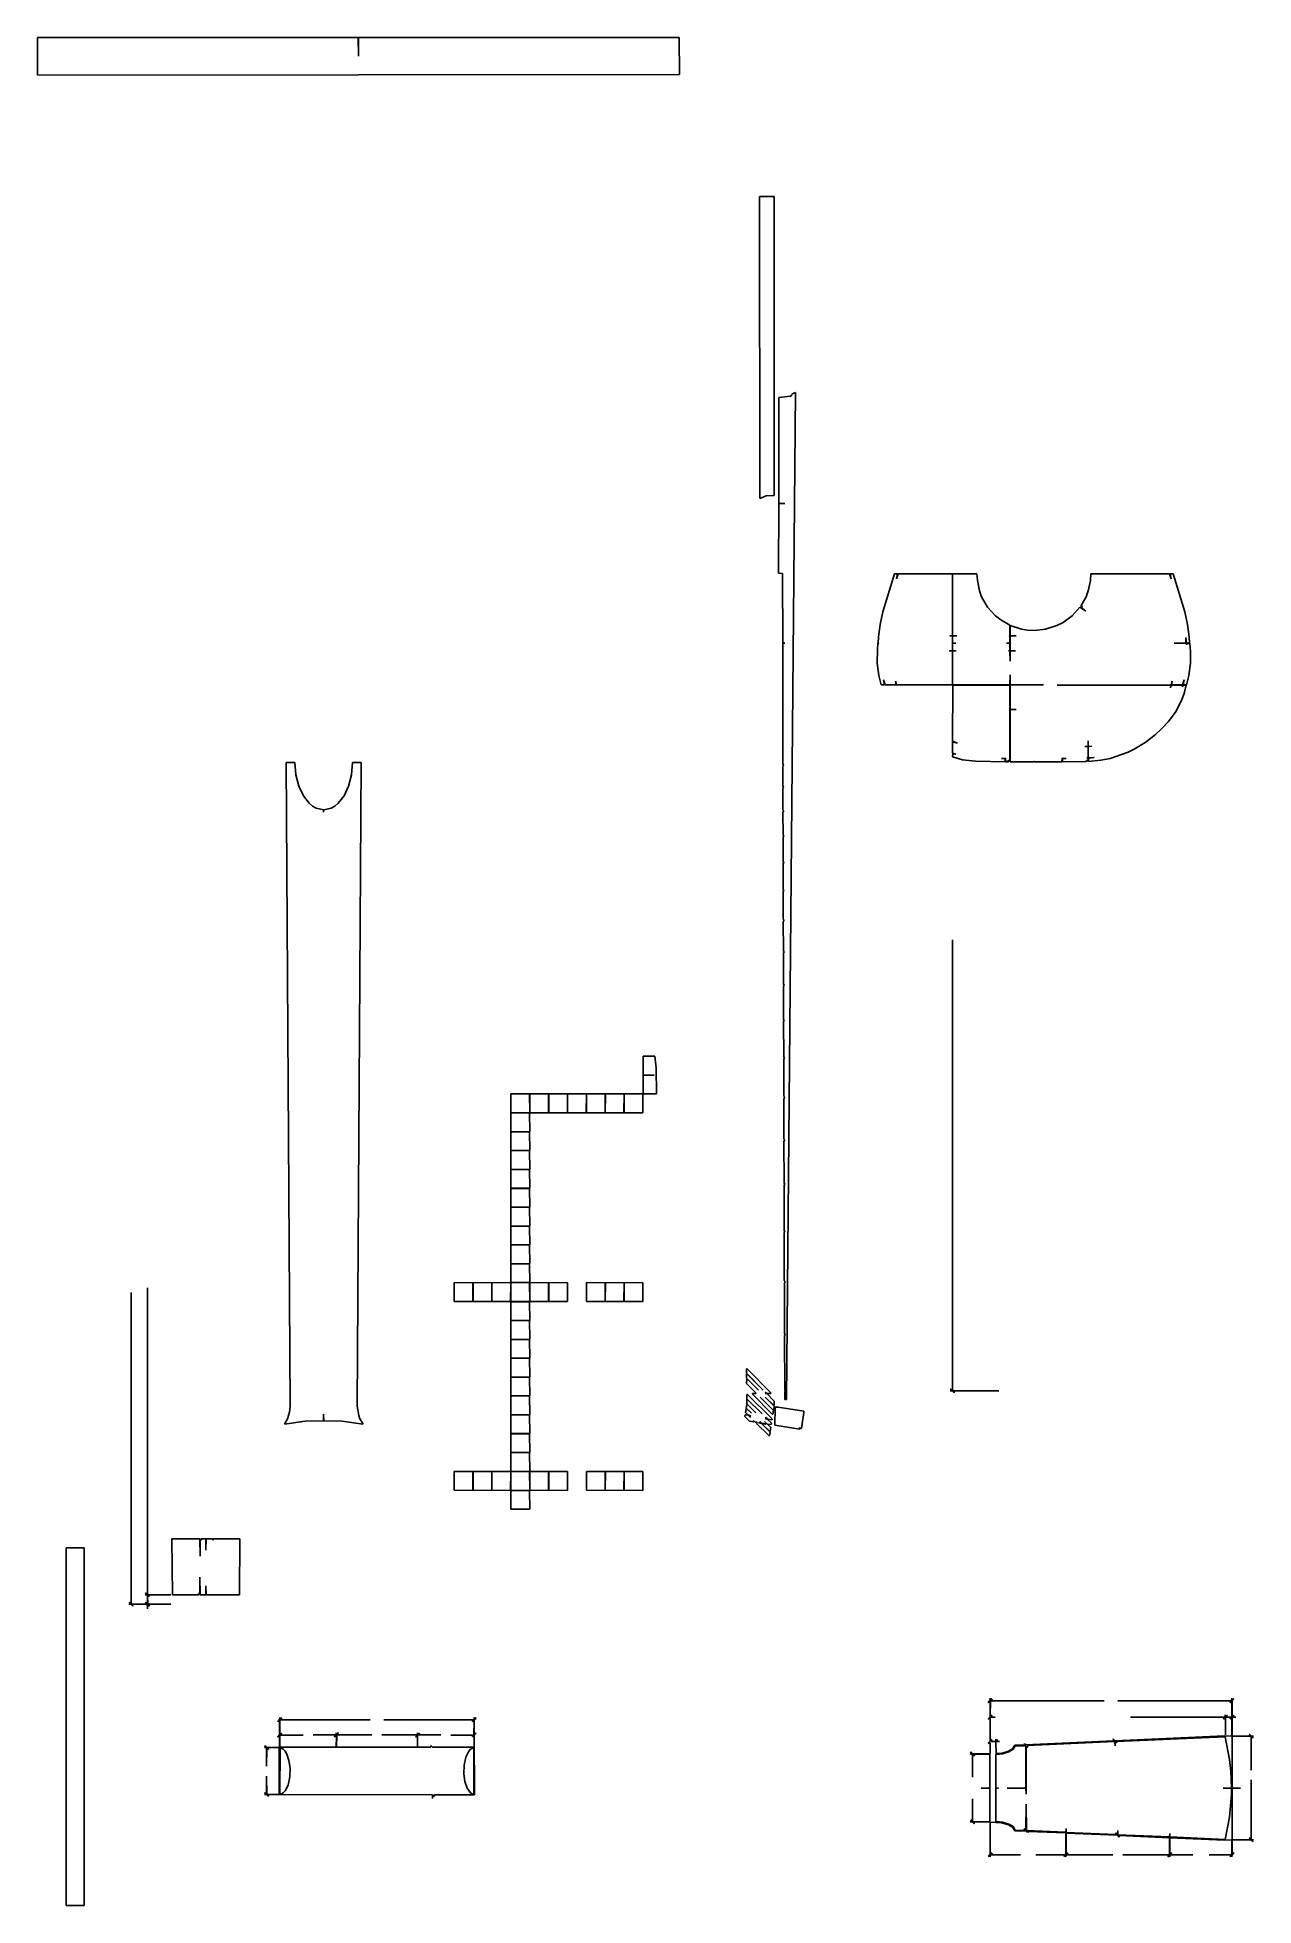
# Model space of a CAD drawing. Extents: x 89 to 733, y 70 to 1059.
import ezdxf

# ---------------------------------------------------------------- set-up
doc = ezdxf.new("R2010")
doc.units = 0

msp = doc.modelspace()

# ---------------------------------------------------------------- linework, layer by layer
at = {"layer": 'BRACING'}
for p, q in [((88.69, 1059.43), (258.53, 1059.48)), ((88.73, 1039.54), (88.69, 1059.43)), ((258.53, 1059.48), (258.61, 1049.49)), ((258.61, 1049.49), (258.66, 1059.48)), ((258.66, 1059.48), (428.54, 1059.48)), ((428.54, 1059.48), (428.58, 1039.75)), ((428.58, 1039.75), (88.73, 1039.54)), ((471.04, 975.19), (478.75, 975.23)), ((471.09, 815.13), (471.04, 975.19)), ((478.75, 975.23), (478.79, 816.74)), ((490.01, 871.35), (485.22, 337.95)), ((488.36, 870.71), (490.01, 871.35)), ((481.29, 868.68), (487.34, 869.48)), ((481.29, 812.63), (481.29, 868.68)), ((487.34, 869.48), (488.06, 869.99)), ((488.06, 869.99), (488.36, 870.71)), ((474.6, 816.69), (471.09, 815.13)), ((478.79, 816.74), (474.6, 816.69)), ((481.08, 775.59), (481.29, 812.42)), ((484.38, 812.55), (481.29, 812.63)), ((481.29, 812.42), (484.38, 812.55)), ((483.11, 775.55), (481.08, 775.59)), ((483.32, 738.63), (483.11, 775.55)), ((484.38, 738.55), (483.32, 738.63)), ((483.32, 738.42), (484.38, 738.55)), ((483.32, 674.58), (483.32, 738.42)), ((220.47, 675.34), (225.04, 675.3)), ((222.46, 334.35), (220.47, 675.34)), ((225.04, 675.3), (225.55, 668.91)), ((254.97, 668.91), (255.48, 675.3)), ((255.48, 675.3), (260.1, 675.3)), ((260.1, 675.3), (257.98, 334.43)), ((483.74, 673.86), (483.32, 674.58)), ((483.32, 673.35), (483.74, 673.86)), ((483.36, 662.77), (483.32, 673.35)), ((225.55, 668.91), (227.12, 662.81)), ((253.41, 662.81), (254.97, 668.91)), ((227.12, 662.81), (229.49, 657.69)), ((229.49, 657.69), (232.58, 653.75)), ((232.58, 653.75), (234.4, 652.27)), ((246.13, 652.27), (247.95, 653.75)), ((247.95, 653.75), (251.04, 657.69)), ((251.04, 657.69), (253.41, 662.81)), ((483.74, 662.22), (483.36, 662.77)), ((483.36, 661.54), (483.74, 662.22)), ((483.4, 650.28), (483.36, 661.54)), ((234.4, 652.27), (236.35, 651.13)), ((236.35, 651.13), (240.11, 650.28)), ((240.11, 650.28), (240.2, 649.14)), ((240.2, 649.14), (240.33, 650.28)), ((240.33, 650.28), (244.18, 651.13)), ((244.18, 651.13), (246.13, 652.27)), ((483.83, 649.69), (483.4, 650.28)), ((483.4, 649.05), (483.83, 649.69)), ((483.45, 637.03), (483.4, 649.05)), ((483.83, 636.48), (483.45, 637.03)), ((483.45, 635.8), (483.83, 636.48)), ((483.49, 622.93), (483.45, 635.8)), ((483.91, 622.43), (483.49, 622.93)), ((483.49, 621.79), (483.91, 622.43)), ((483.53, 608.12), (483.49, 621.79)), ((483.91, 607.57), (483.53, 608.12)), ((483.53, 606.89), (483.91, 607.57)), ((483.57, 592.37), (483.53, 606.89)), ((484, 591.78), (483.57, 592.37)), ((483.57, 591.14), (484, 591.78)), ((483.62, 575.69), (483.57, 591.14)), ((484, 575.14), (483.62, 575.69)), ((483.62, 574.46), (484, 575.14)), ((483.66, 558), (483.62, 574.46)), ((573.19, 581.49), (573.19, 343.2)), ((573.24, 342.73), (573.19, 581.49)), ((484.08, 557.4), (483.66, 558)), ((483.66, 556.77), (484.08, 557.4)), ((483.74, 539.2), (483.66, 556.77)), ((484.08, 538.69), (483.74, 539.2)), ((483.74, 538.06), (484.08, 538.69)), ((483.79, 519.39), (483.74, 538.06)), ((484.17, 518.88), (483.79, 519.39)), ((483.79, 518.16), (484.17, 518.88)), ((483.83, 499.11), (483.79, 518.16)), ((484.25, 497.8), (483.83, 499.11)), ((483.87, 497.16), (484.25, 497.8)), ((483.91, 476.04), (483.87, 497.16)), ((484.34, 475.53), (483.91, 476.04)), ((483.91, 474.85), (484.34, 475.53)), ((484, 452.5), (483.91, 474.85)), ((484.34, 451.95), (484, 452.5)), ((484, 451.27), (484.34, 451.95)), ((484, 442.76), (484, 451.27)), ((484.08, 427.44), (484, 442.76)), ((484.42, 426.93), (484.08, 427.44)), ((484.08, 426.3), (484.42, 426.93)), ((484.12, 400.98), (484.08, 426.3)), ((146.9, 397.17), (146.9, 235.16)), ((146.94, 234.7), (146.9, 397.17)), ((484.51, 400.43), (484.12, 400.98)), ((484.17, 399.8), (484.51, 400.43)), ((484.21, 372.91), (484.17, 399.8)), ((138.39, 229.62), (138.35, 394.63)), ((138.35, 394.63), (138.35, 230.08)), ((484.59, 372.32), (484.21, 372.91)), ((484.25, 371.69), (484.59, 372.32)), ((484.34, 343.11), (484.25, 371.69)), ((484.67, 342.6), (484.34, 343.11)), ((484.34, 341.97), (484.67, 342.6)), ((484.38, 337.9), (484.34, 341.97)), ((485.22, 337.95), (484.38, 337.9)), ((572.6, 342.6), (571.92, 342.52)), ((571.92, 342.52), (573.02, 342.52)), ((572.39, 343.62), (572.18, 343.37)), ((572.18, 343.37), (572.6, 342.6)), ((572.81, 343.15), (572.39, 343.62)), ((573.19, 343.2), (572.81, 343.15)), ((573.02, 342.52), (574.08, 341.5)), ((597.62, 342.52), (573.24, 342.73)), ((574.08, 341.5), (573.83, 342.52)), ((573.83, 342.52), (597.62, 342.52)), ((219.46, 324.91), (221.11, 327.74)), ((221.11, 327.74), (222.17, 331.17)), ((222.17, 331.17), (222.46, 334.35)), ((240.11, 326.73), (230.42, 326.39)), ((240.24, 330.16), (240.11, 326.73)), ((240.33, 326.73), (240.24, 330.16)), ((250.11, 326.39), (240.33, 326.73)), ((257.98, 334.43), (258.83, 329.52)), ((258.83, 329.52), (259.42, 327.74)), ((259.42, 327.74), (261.07, 325.25)), ((230.42, 326.39), (219.46, 324.91)), ((261.03, 324.87), (250.11, 326.39)), ((261.07, 325.25), (261.03, 324.87)), ((103.84, 69.89), (103.89, 259.38)), ((103.89, 259.38), (113.45, 259.33)), ((113.45, 259.33), (113.41, 69.85)), ((137.75, 229.57), (137.08, 229.49)), ((137.08, 229.49), (138.18, 229.49)), ((137.96, 230.04), (137.41, 230.55)), ((137.41, 230.55), (137.75, 229.57)), ((138.35, 230.08), (137.96, 230.04)), ((138.18, 229.49), (139.23, 228.43)), ((146.26, 229.53), (138.39, 229.62)), ((138.9, 229.11), (138.94, 229.49)), ((139.4, 228.6), (138.9, 229.11)), ((138.94, 229.49), (146.73, 229.49)), ((139.23, 228.43), (139.4, 228.6)), ((146.3, 234.57), (145.71, 234.53)), ((145.71, 234.53), (146.9, 234.32)), ((146.05, 235.59), (145.84, 235.33)), ((145.84, 235.33), (146.3, 234.57)), ((146.05, 230.59), (145.84, 230.38)), ((145.84, 230.38), (146.3, 229.91)), ((146.52, 235.12), (146.05, 235.59)), ((146.52, 230.12), (146.05, 230.59)), ((146.3, 229.91), (146.26, 229.53)), ((146.9, 235.16), (146.52, 235.12)), ((146.9, 230.17), (146.52, 230.12)), ((146.73, 229.49), (146.94, 227.03)), ((146.9, 234.32), (146.9, 230.17)), ((159.3, 234.53), (146.94, 234.7)), ((147.11, 229.53), (146.94, 233.89)), ((146.94, 233.89), (148, 233.55)), ((146.94, 227.03), (146.94, 228.9)), ((146.94, 228.9), (147.96, 228.56)), ((159.3, 229.49), (147.11, 229.53)), ((147.49, 234.1), (147.53, 234.48)), ((148, 233.55), (147.49, 234.1)), ((147.53, 234.48), (159.3, 234.53)), ((147.96, 228.56), (147.53, 229.49)), ((147.53, 229.49), (159.3, 229.49)), ((113.41, 69.85), (103.84, 69.89))]:
    msp.add_line(p, q, dxfattribs=at)
at = {"layer": 'BRIDGE_ROUTE'}
for p, q in [((536.36, 755.23), (542.46, 775.38)), ((542.46, 775.38), (544.11, 775.34)), ((543.56, 772.63), (544.45, 775.38)), ((544.11, 775.34), (543.56, 772.63)), ((544.45, 775.38), (573.19, 775.34)), ((573.19, 775.34), (573.19, 742.65)), ((534.88, 748.5), (536.36, 755.23)), ((533.95, 741.89), (534.88, 748.5)), ((573.19, 742.65), (571.67, 742.53)), ((571.67, 742.53), (573.19, 742.36)), ((573.19, 742.36), (573.19, 734.61)), ((533.36, 728.01), (533.44, 735.25)), ((533.44, 735.25), (533.7, 738.46)), ((533.7, 738.46), (534.12, 738.51)), ((533.74, 738.59), (533.95, 741.89)), ((534.12, 738.51), (533.74, 738.59)), ((573.19, 734.61), (571.33, 734.48)), ((571.33, 734.48), (573.19, 734.31)), ((573.19, 734.31), (573.15, 716.45)), ((534.2, 721.44), (533.36, 728.01)), ((535.43, 716.49), (534.2, 721.44)), ((537.13, 716.49), (535.43, 716.49)), ((537.46, 716.45), (536.66, 719.16)), ((536.66, 719.16), (537.13, 716.49)), ((543.35, 716.45), (537.46, 716.45)), ((543.56, 716.45), (543.01, 718.48)), ((543.01, 718.48), (543.35, 716.45)), ((573.15, 716.45), (543.56, 716.45)), ((216.92, 168.44), (215.9, 167.47)), ((216.96, 169.59), (216.92, 168.44)), ((217, 168.87), (216.96, 169.59)), ((216.96, 160.82), (217.09, 168.27)), ((218.02, 169.25), (217, 168.87)), ((217.09, 168.27), (264.8, 168.32)), ((217.51, 168.7), (218.02, 169.25)), ((217.55, 168.32), (217.51, 168.7)), ((264.8, 168.32), (217.55, 168.32)), ((319.74, 168.32), (272.12, 168.32)), ((272.12, 168.32), (319.32, 168.27)), ((319.32, 168.27), (319.02, 167.26)), ((320, 169.59), (319.74, 168.32)), ((320.04, 168.95), (320, 169.59)), ((320, 168.19), (321.01, 169.21)), ((320.84, 169.38), (320.04, 168.95)), ((321.01, 169.21), (320.84, 169.38)), ((215.9, 167.47), (216.11, 167.26)), ((216.92, 160.36), (215.9, 159.34)), ((215.9, 159.34), (216.07, 159.17)), ((216.07, 159.17), (216.54, 159.64)), ((216.11, 167.26), (216.54, 167.68)), ((216.54, 167.68), (216.92, 167.64)), ((216.54, 159.64), (216.92, 159.6)), ((216.92, 167.64), (216.92, 160.36)), ((216.92, 159.6), (216.92, 153.88)), ((217.34, 160.78), (216.96, 160.82)), ((217, 153.84), (217.13, 160.23)), ((217.13, 160.23), (229.32, 160.23)), ((217.89, 161.29), (217.34, 160.78)), ((217.59, 160.27), (217.89, 161.29)), ((229.32, 160.23), (217.59, 160.27)), ((246.76, 160.27), (234.61, 160.27)), ((234.61, 160.27), (246.3, 160.23)), ((246.34, 159.85), (245.83, 159.3)), ((245.83, 159.3), (246.97, 159.64)), ((246.3, 160.23), (246.34, 159.85)), ((247.01, 161.46), (246.76, 160.27)), ((246.97, 159.64), (246.93, 153.84)), ((247.06, 160.91), (247.01, 161.46)), ((247.82, 161.33), (247.06, 160.91)), ((247.06, 153.84), (247.18, 160.23)), ((247.18, 160.23), (265.81, 160.27)), ((247.61, 160.65), (248.07, 161.12)), ((247.65, 160.27), (247.61, 160.65)), ((265.81, 160.27), (247.65, 160.27)), ((248.07, 161.12), (247.82, 161.33)), ((289.77, 160.27), (271.1, 160.27)), ((271.1, 160.27), (289.31, 160.23)), ((289.35, 159.85), (288.84, 159.34)), ((288.84, 159.34), (289.09, 159.17)), ((289.09, 159.17), (289.52, 159.6)), ((289.31, 160.23), (289.35, 159.85)), ((289.52, 159.6), (289.9, 159.55)), ((289.94, 161.46), (289.77, 160.27)), ((289.9, 159.55), (289.86, 153.84)), ((289.98, 160.82), (289.94, 161.46)), ((289.94, 160.02), (290.15, 160.23)), ((289.98, 153.84), (289.94, 160.02)), ((290.96, 161.21), (289.98, 160.82)), ((290.15, 160.23), (302.3, 160.27)), ((290.62, 160.27), (290.96, 161.21)), ((302.3, 160.27), (290.62, 160.27)), ((319.79, 160.27), (307.59, 160.23)), ((307.59, 160.23), (319.36, 160.23)), ((319.36, 160.23), (318.98, 159.26)), ((318.98, 159.26), (319.96, 159.64)), ((319.02, 167.26), (319.57, 167.77)), ((319.57, 167.77), (319.96, 167.72)), ((319.96, 167.72), (319.79, 160.27)), ((319.96, 159.64), (319.91, 153.84)), ((320, 160.91), (320, 168.19)), ((320, 160.1), (321.06, 161.12)), ((320.38, 160.87), (320, 160.91)), ((320.17, 128.61), (320, 160.1)), ((320.8, 161.29), (320.38, 160.87)), ((321.06, 161.12), (320.8, 161.29)), ((209.47, 153.71), (208.87, 153.63)), ((208.87, 153.63), (210.06, 153.5)), ((209.21, 154.73), (209.04, 154.52)), ((209.04, 154.52), (209.47, 153.71)), ((210.27, 153.67), (209.21, 154.73)), ((210.06, 153.5), (210.06, 143.81)), ((210.06, 143.81), (210.1, 153.04)), ((210.1, 153.04), (211.03, 152.61)), ((216.7, 153.67), (210.27, 153.67)), ((211.03, 152.61), (210.69, 153.63)), ((210.69, 153.63), (216.75, 153.59)), ((216.92, 153.88), (216.7, 153.67)), ((216.75, 153.59), (216.75, 128.74)), ((246.93, 153.84), (217, 153.84)), ((289.86, 153.84), (247.06, 153.84)), ((297.05, 153.84), (289.98, 153.84)), ((297.86, 153.84), (296.97, 154.69)), ((296.97, 154.69), (297.05, 153.84)), ((319.91, 153.84), (297.86, 153.84)), ((209.47, 128.74), (208.87, 128.65)), ((209.21, 129.75), (209.04, 129.5)), ((209.04, 129.5), (209.47, 128.74)), ((209.68, 129.29), (209.21, 129.75)), ((210.06, 129.33), (209.68, 129.29)), ((210.1, 128.86), (210.06, 138.51)), ((210.06, 138.51), (210.06, 129.33)), ((216.75, 128.74), (210.1, 128.86)), ((208.87, 128.65), (209.93, 128.65)), ((209.93, 128.65), (210.99, 127.64)), ((210.99, 127.64), (210.69, 128.65)), ((210.69, 128.65), (297.82, 128.48)), ((297.82, 128.48), (297.9, 126.62)), ((297.9, 126.62), (297.9, 128.02)), ((297.9, 128.02), (298.92, 127.72)), ((298.62, 128.48), (320.17, 128.61)), ((298.92, 127.72), (298.62, 128.48))]:
    msp.add_line(p, q, dxfattribs=at)
at = {"layer": 'CONTROL_CAVITY'}
for p, q in [((573.24, 775.34), (586.06, 775.34)), ((573.24, 742.65), (573.24, 775.34)), ((586.06, 775.34), (586.32, 771.74)), ((646.22, 771.74), (646.43, 775.38)), ((646.43, 775.38), (688, 775.38)), ((688, 775.38), (688.85, 772.63)), ((688.34, 775.34), (689.99, 775.38)), ((688.85, 772.63), (688.34, 775.34)), ((689.99, 775.38), (696.09, 755.23)), ((586.32, 771.74), (587.46, 766.28)), ((587.46, 766.28), (588.6, 763.19)), ((588.6, 763.19), (591.78, 757.68)), ((641.22, 758.57), (643.85, 763.19)), ((643.85, 763.19), (644.99, 766.28)), ((644.99, 766.28), (646.22, 771.74)), ((591.78, 757.68), (596.01, 753.03)), ((596.01, 753.03), (598.72, 750.91)), ((631.7, 749.6), (636.44, 753.03)), ((636.44, 753.03), (640.59, 757.6)), ((640.59, 757.6), (643.76, 755.52)), ((641.27, 758.19), (641.22, 758.57)), ((641.22, 757.43), (641.27, 757.85)), ((643.76, 755.52), (641.22, 757.43)), ((641.86, 758.23), (641.27, 758.19)), ((641.27, 757.85), (641.94, 757.94)), ((641.94, 757.94), (641.86, 758.23)), ((696.09, 755.23), (697.57, 748.5)), ((575.44, 742.48), (573.24, 742.65)), ((573.24, 742.36), (575.44, 742.48)), ((573.24, 738.63), (573.24, 742.36)), ((598.72, 750.91), (603.59, 748.07)), ((603.59, 742.65), (603.17, 742.53)), ((603.17, 742.53), (603.59, 742.36)), ((603.59, 748.07), (603.59, 742.65)), ((603.59, 742.36), (603.59, 738.63)), ((603.63, 742.65), (603.63, 747.86)), ((603.63, 747.86), (609.73, 746)), ((606.93, 742.48), (603.63, 742.65)), ((603.63, 742.36), (606.93, 742.48)), ((603.63, 734.61), (603.63, 742.36)), ((609.73, 746), (612.94, 745.45)), ((612.94, 745.45), (616.59, 745.28)), ((616.59, 745.28), (622.34, 745.91)), ((622.34, 745.91), (628.4, 747.86)), ((628.4, 747.86), (631.7, 749.6)), ((697.57, 748.5), (698.5, 741.89)), ((574.89, 738.51), (573.24, 738.63)), ((573.24, 738.42), (574.89, 738.51)), ((573.24, 734.61), (573.24, 738.42)), ((575.1, 734.44), (573.24, 734.61)), ((573.24, 734.31), (575.1, 734.44)), ((573.24, 716.49), (573.24, 734.31)), ((603.59, 738.63), (601.68, 738.51)), ((601.68, 738.51), (603.59, 738.42)), ((603.59, 734.61), (602.83, 734.44)), ((602.83, 734.44), (603.59, 734.31)), ((603.59, 738.42), (603.59, 734.61)), ((603.59, 734.31), (603.63, 729.11)), ((606.59, 734.44), (603.63, 734.61)), ((603.63, 734.31), (606.59, 734.44)), ((603.63, 729.11), (603.63, 734.31)), ((696.76, 738.59), (690.58, 738.55)), ((690.58, 738.55), (696.81, 738.46)), ((697.02, 738.67), (696.72, 741.51)), ((696.72, 741.51), (696.76, 738.59)), ((696.81, 738.46), (696.98, 737.66)), ((696.98, 737.66), (697.1, 738.46)), ((698.71, 738.59), (697.02, 738.67)), ((697.1, 738.46), (698.8, 738.42)), ((698.5, 741.89), (698.71, 738.59)), ((698.8, 738.42), (699.14, 734.14)), ((699.14, 734.14), (699.09, 728.01)), ((699.09, 728.01), (698.25, 721.44)), ((603.55, 716.45), (573.24, 716.49)), ((603.63, 721.87), (603.55, 716.45)), ((603.67, 716.45), (603.63, 721.87)), ((603.63, 716.36), (621.33, 716.45)), ((603.63, 703.62), (603.63, 716.36)), ((621.33, 716.45), (603.67, 716.45)), ((688.89, 716.45), (628.65, 716.41)), ((628.65, 716.41), (688.76, 716.41)), ((688.76, 716.41), (688.51, 714.97)), ((688.51, 714.97), (688.97, 716.41)), ((689.44, 718.48), (688.89, 716.45)), ((688.97, 716.41), (694.86, 716.41)), ((689.1, 716.45), (689.44, 718.48)), ((694.99, 716.45), (689.1, 716.45)), ((694.86, 716.41), (694.86, 715.48)), ((694.86, 715.48), (695.24, 716.41)), ((695.79, 719.16), (694.99, 716.45)), ((695.24, 716.41), (696.85, 716.41)), ((695.33, 716.49), (695.79, 719.16)), ((696.98, 716.45), (695.33, 716.49)), ((696.85, 716.41), (695.75, 711.88)), ((698.25, 721.44), (696.98, 716.45)), ((606.93, 703.5), (603.63, 703.62)), ((603.63, 703.33), (606.93, 703.5)), ((603.67, 675.72), (603.63, 703.33)), ((691.52, 702.65), (687.49, 697.1)), ((694.56, 708.66), (691.52, 702.65)), ((695.75, 711.88), (694.56, 708.66)), ((683.98, 693.38), (680.38, 689.99)), ((687.49, 697.1), (683.98, 693.38)), ((644.99, 683.9), (643.3, 683.77)), ((643.3, 683.77), (644.99, 683.77)), ((645.03, 683.9), (644.99, 686.9)), ((644.99, 686.9), (644.99, 683.9)), ((644.99, 683.77), (644.99, 677.88)), ((645.03, 683.77), (646.9, 683.94)), ((646.9, 683.94), (645.03, 683.9)), ((645.03, 677.93), (645.03, 683.77)), ((675.17, 685.93), (669.37, 682.41)), ((680.38, 689.99), (675.17, 685.93)), ((616.12, 675.72), (603.67, 675.72)), ((616.25, 676.02), (616.12, 675.72)), ((616.33, 675.72), (616.25, 676.02)), ((631.06, 675.72), (616.33, 675.72)), ((631.15, 677.59), (631.06, 675.72)), ((633.35, 677.5), (631.15, 677.59)), ((631.36, 677.38), (633.35, 677.5)), ((631.36, 675.72), (631.36, 677.38)), ((643.97, 675.94), (631.36, 675.72)), ((644.19, 676.61), (643.97, 675.94)), ((644.95, 676.15), (644.19, 676.61)), ((644.99, 677.88), (644.23, 677.76)), ((644.23, 677.76), (644.99, 677.59)), ((644.99, 677.59), (644.95, 676.15)), ((648.08, 678.01), (645.03, 677.93)), ((645.08, 677.67), (648.08, 678.01)), ((645.08, 675.98), (645.08, 677.67)), ((651.68, 676.53), (645.08, 675.98)), ((656.67, 677.54), (651.68, 676.53)), ((666.24, 680.93), (656.67, 677.54)), ((669.37, 682.41), (666.24, 680.93)), ((593.09, 178.56), (592.03, 177.55)), ((593.09, 179.66), (593.09, 178.56)), ((593.17, 178.94), (593.09, 179.66)), ((593.13, 170.26), (593.26, 178.35)), ((594.15, 179.32), (593.17, 178.94)), ((593.26, 178.35), (653.5, 178.39)), ((593.72, 178.39), (594.15, 179.32)), ((653.5, 178.39), (593.72, 178.39)), ((720.89, 178.39), (660.74, 178.39)), ((660.74, 178.39), (720.47, 178.35)), ((720.47, 178.35), (720.17, 177.33)), ((721.11, 179.66), (720.89, 178.39)), ((721.19, 178.99), (721.11, 179.66)), ((721.15, 178.27), (722.16, 179.28)), ((721.15, 170.31), (721.15, 178.27)), ((721.99, 179.45), (721.19, 178.99)), ((722.16, 179.28), (721.99, 179.45)), ((592.03, 177.55), (592.29, 177.33)), ((593.09, 169.84), (592.03, 168.83)), ((592.03, 168.83), (592.29, 168.61)), ((592.29, 177.33), (592.71, 177.76)), ((592.29, 168.61), (592.71, 169.04)), ((592.71, 177.76), (593.09, 177.72)), ((592.71, 169.04), (593.09, 168.99)), ((593.09, 177.72), (593.09, 169.84)), ((593.09, 168.99), (593.09, 156.97)), ((594.06, 170.69), (593.13, 170.26)), ((593.13, 169.46), (595.84, 169.63)), ((593.13, 157.4), (593.13, 169.46)), ((593.72, 169.67), (594.06, 170.69)), ((595.84, 169.63), (593.72, 169.67)), ((717.42, 169.67), (667.43, 169.63)), ((667.43, 169.63), (716.96, 169.63)), ((717, 169.25), (716.58, 168.83)), ((716.58, 168.83), (716.75, 168.57)), ((716.75, 168.57), (717.25, 169.08)), ((716.96, 169.63), (717, 169.25)), ((717.25, 169.08), (717.63, 169.04)), ((717.63, 170.94), (717.42, 169.67)), ((717.72, 170.31), (717.63, 170.94)), ((717.63, 160.32), (717.68, 169.5)), ((717.63, 169.04), (717.63, 160.32)), ((717.68, 169.5), (720.47, 169.63)), ((718.74, 170.6), (717.72, 170.31)), ((718.23, 170.05), (718.74, 170.6)), ((718.27, 169.67), (718.23, 170.05)), ((720.89, 169.67), (718.27, 169.67)), ((720.17, 177.33), (720.72, 177.84)), ((720.47, 169.63), (720.17, 168.61)), ((720.17, 168.61), (720.72, 169.12)), ((720.72, 177.84), (721.11, 177.8)), ((720.72, 169.12), (721.11, 169.08)), ((721.11, 169.84), (720.89, 169.67)), ((721.11, 169.08), (721.06, 159.68)), ((721.11, 177.8), (721.11, 169.84)), ((721.53, 170.26), (721.15, 170.31)), ((721.15, 169.54), (723.1, 169.63)), ((721.15, 159.72), (721.15, 169.54)), ((721.99, 170.73), (721.53, 170.26)), ((721.66, 169.71), (722.16, 170.56)), ((723.1, 169.63), (721.66, 169.71)), ((722.16, 170.56), (721.99, 170.73)), ((717.25, 159.85), (659.21, 157.23)), ((660.06, 156.85), (717.55, 159.34)), ((721.06, 159.68), (717.25, 159.85)), ((717.55, 159.34), (719.88, 147.32)), ((730.72, 159.68), (721.15, 159.72)), ((721.23, 132.25), (721.15, 159.6)), ((721.15, 159.6), (731.27, 159.55)), ((730.46, 160.74), (730.25, 160.57)), ((730.25, 160.57), (730.76, 160.06)), ((731.52, 159.68), (730.46, 160.74)), ((730.76, 160.06), (730.72, 159.68)), ((731.27, 159.55), (731.31, 141.69)), ((731.31, 159.09), (731.69, 159.13)), ((731.31, 141.69), (731.31, 159.09)), ((732.58, 159.64), (731.52, 159.68)), ((731.69, 159.13), (732.24, 158.62)), ((731.94, 159.6), (732.58, 159.64)), ((732.24, 158.62), (731.94, 159.6)), ((583.18, 150.24), (582.51, 150.2)), ((582.51, 150.2), (583.78, 149.99)), ((582.89, 151.26), (582.72, 151.05)), ((582.72, 151.05), (583.18, 150.24)), ((583.95, 150.2), (582.89, 151.26)), ((583.78, 149.99), (583.78, 137.88)), ((583.78, 137.88), (583.82, 149.52)), ((583.82, 149.52), (584.84, 149.23)), ((592.88, 150.2), (583.95, 150.2)), ((584.84, 149.23), (584.41, 150.16)), ((584.41, 150.16), (592.92, 150.11)), ((593.09, 156.97), (592.03, 155.96)), ((592.03, 155.96), (592.29, 155.74)), ((592.29, 155.74), (592.71, 156.17)), ((592.71, 156.17), (593.09, 156.13)), ((593.09, 150.41), (592.88, 150.2)), ((592.92, 150.11), (592.92, 132.25)), ((593.09, 156.13), (593.09, 150.41)), ((594.06, 157.82), (593.13, 157.4)), ((593.72, 156.8), (594.06, 157.82)), ((595.93, 156.8), (593.72, 156.8)), ((596.18, 158.07), (595.93, 156.8)), ((596.22, 157.44), (596.18, 158.07)), ((596.18, 156.68), (598.13, 156.8)), ((596.22, 150.41), (596.18, 156.68)), ((596.18, 149.94), (599.69, 150.33)), ((596.18, 132.25), (596.18, 149.94)), ((597.2, 157.73), (596.22, 157.44)), ((599.44, 150.66), (596.22, 150.41)), ((596.69, 157.18), (597.2, 157.73)), ((596.73, 156.8), (596.69, 157.18)), ((598.13, 156.8), (596.73, 156.8)), ((602.74, 151.68), (599.44, 150.66)), ((599.69, 150.33), (602.91, 151.34)), ((604.94, 152.99), (602.74, 151.68)), ((602.91, 151.34), (605.2, 152.7)), ((606.17, 154.86), (604.94, 152.99)), ((605.2, 152.7), (606.38, 154.47)), ((611.12, 155.07), (606.17, 154.86)), ((606.38, 154.47), (612.06, 154.52)), ((611.21, 155.74), (611.12, 155.07)), ((611.89, 155.11), (611.21, 155.74)), ((658.45, 157.18), (611.89, 155.11)), ((612.06, 154.52), (612.06, 132.25)), ((612.1, 154.09), (612.48, 154.14)), ((612.1, 128.9), (612.1, 154.09)), ((612.48, 154.14), (613.03, 153.63)), ((612.73, 154.64), (659.13, 156.85)), ((613.03, 153.63), (612.73, 154.64)), ((659.21, 157.23), (658.2, 158.12)), ((658.2, 158.12), (658.45, 157.18)), ((659.13, 156.85), (659.34, 154.56)), ((659.34, 154.56), (659.26, 156.42)), ((659.26, 156.42), (660.1, 156.08)), ((660.1, 156.08), (660.06, 156.85)), ((719.88, 147.32), (720.56, 141.1)), ((720.56, 141.1), (720.85, 132.25)), ((592.92, 132.25), (588.39, 132.16)), ((588.39, 132.16), (592.92, 132.04)), ((592.92, 132.04), (592.92, 114.26)), ((597.58, 132.12), (596.18, 132.25)), ((596.18, 132.04), (597.58, 132.12)), ((596.18, 114.43), (596.18, 132.04)), ((612.06, 132.25), (602.19, 132.12)), ((602.19, 132.12), (612.01, 132.08)), ((612.01, 132.08), (612.1, 128.9)), ((720.85, 132.25), (716.49, 132.12)), ((716.49, 132.12), (720.81, 132.08)), ((720.85, 128.69), (719.84, 116.71)), ((720.81, 132.08), (720.85, 128.69)), ((721.15, 104.78), (721.23, 132.04)), ((725.68, 132.12), (721.23, 132.25)), ((721.23, 132.04), (725.68, 132.12)), ((731.31, 136.4), (731.27, 105.37)), ((731.31, 104.9), (731.31, 136.4)), ((583.82, 114.38), (583.78, 126.49)), ((583.78, 126.49), (583.78, 114.81)), ((612.1, 123.61), (612.06, 110.36)), ((612.27, 109.73), (612.1, 123.61)), ((583.23, 114.26), (582.51, 114.22)), ((582.51, 114.22), (583.65, 114.17)), ((583.4, 114.77), (582.89, 115.27)), ((582.89, 115.27), (583.23, 114.26)), ((583.78, 114.81), (583.4, 114.77)), ((583.65, 114.17), (584.62, 113.16)), ((592.92, 114.26), (583.82, 114.38)), ((584.41, 113.79), (584.45, 114.17)), ((584.84, 113.37), (584.41, 113.79)), ((584.45, 114.17), (592.88, 114.17)), ((584.62, 113.16), (584.84, 113.37)), ((592.88, 114.17), (593.09, 113.96)), ((593.09, 113.96), (593.09, 97.03)), ((593.13, 97.45), (593.17, 114)), ((593.17, 114), (599.14, 113.75)), ((599.69, 114.05), (596.18, 114.43)), ((599.14, 113.75), (602.74, 112.69)), ((602.91, 113.03), (599.69, 114.05)), ((602.74, 112.69), (604.94, 111.38)), ((605.2, 111.68), (602.91, 113.03)), ((604.94, 111.38), (606.17, 109.52)), ((606.38, 109.9), (605.2, 111.68)), ((606.17, 109.52), (612.31, 109.26)), ((611.42, 109.73), (606.38, 109.9)), ((611.25, 110.79), (611.04, 110.62)), ((611.04, 110.62), (611.42, 109.73)), ((611.67, 110.32), (611.25, 110.79)), ((612.06, 110.36), (611.67, 110.32)), ((633.18, 108.71), (612.27, 109.73)), ((612.31, 109.26), (612.94, 108.67)), ((612.94, 108.67), (613.16, 109.18)), ((613.16, 109.18), (633.14, 108.33)), ((633.26, 110.66), (633.18, 108.71)), ((633.31, 108.67), (633.26, 110.66)), ((660.61, 109.73), (660.53, 107.82)), ((660.61, 107.44), (660.61, 109.73)), ((719.84, 116.71), (717.47, 104.94)), ((633.14, 108.33), (633.22, 97.07)), ((633.26, 97.54), (633.31, 108.29)), ((659.72, 107.53), (633.31, 108.67)), ((633.31, 108.29), (660.44, 107.1)), ((660.15, 107.78), (659.64, 108.33)), ((659.64, 108.33), (659.72, 107.53)), ((660.53, 107.82), (660.15, 107.78)), ((660.44, 107.1), (661.37, 106.09)), ((688.13, 106.26), (660.61, 107.44)), ((661.37, 106.09), (661.25, 107.02)), ((661.25, 107.02), (688.13, 105.83)), ((688.13, 105.83), (688, 96.86)), ((688.21, 108.12), (688.13, 106.26)), ((688.26, 106.21), (688.21, 108.12)), ((688.21, 97.45), (688.26, 105.83)), ((717.47, 104.94), (688.26, 106.21)), ((688.26, 105.83), (717.25, 104.52)), ((717.25, 104.52), (721.06, 104.69)), ((721.06, 104.69), (720.98, 96.9)), ((730.63, 104.73), (721.15, 104.78)), ((721.15, 97.49), (721.19, 104.69)), ((721.19, 104.69), (731.14, 104.69)), ((730.42, 105.75), (730.25, 105.54)), ((730.25, 105.54), (730.67, 105.11)), ((731.27, 105.37), (730.42, 105.75)), ((730.67, 105.11), (730.63, 104.73)), ((731.14, 104.69), (732.32, 103.76)), ((732.58, 104.73), (731.31, 104.9)), ((731.86, 104.65), (732.58, 104.73)), ((732.32, 103.76), (731.86, 104.65)), ((593.09, 97.03), (592.03, 96.01)), ((592.03, 96.01), (592.24, 95.8)), ((592.24, 95.8), (593.05, 96.22)), ((593.05, 96.22), (593.13, 95.63)), ((594.11, 97.83), (593.13, 97.45)), ((593.13, 95.63), (593.26, 96.82)), ((593.26, 96.82), (609.13, 96.82)), ((593.72, 96.86), (594.11, 97.83)), ((609.13, 96.82), (593.72, 96.86)), ((633.01, 96.86), (617.22, 96.82)), ((617.22, 96.82), (632.54, 96.82)), ((632.54, 96.82), (632.21, 95.89)), ((632.21, 95.89), (633.18, 96.27)), ((633.22, 97.07), (633.01, 96.86)), ((633.18, 96.27), (633.22, 95.63)), ((633.22, 95.63), (633.39, 96.82)), ((634.32, 97.79), (633.26, 97.54)), ((633.39, 96.82), (658.07, 96.82)), ((633.81, 97.24), (634.32, 97.79)), ((633.86, 96.86), (633.81, 97.24)), ((658.07, 96.82), (633.86, 96.86)), ((688, 96.86), (663.36, 96.82)), ((663.36, 96.82), (687.54, 96.82)), ((687.58, 96.44), (687.11, 95.97)), ((687.11, 95.97), (687.37, 95.76)), ((687.37, 95.76), (688.13, 96.22)), ((687.54, 96.82), (687.58, 96.44)), ((688.13, 96.22), (688.17, 95.63)), ((688.17, 95.63), (688.38, 96.82)), ((689.27, 97.79), (688.21, 97.45)), ((688.38, 96.82), (700.32, 96.82)), ((688.76, 97.24), (689.27, 97.79)), ((688.81, 96.86), (688.76, 97.24)), ((700.32, 96.82), (688.81, 96.86)), ((720.98, 96.9), (709, 96.82)), ((709, 96.82), (720.47, 96.82)), ((720.51, 96.44), (720.05, 95.97)), ((720.05, 95.97), (720.22, 95.8)), ((720.22, 95.8), (721.06, 96.31)), ((720.47, 96.82), (720.51, 96.44)), ((721.06, 96.31), (721.11, 95.63)), ((721.11, 95.63), (721.15, 96.73)), ((721.15, 96.73), (722.16, 97.75)), ((721.53, 97.45), (721.15, 97.49)), ((721.99, 97.92), (721.53, 97.45)), ((722.16, 97.75), (721.99, 97.92))]:
    msp.add_line(p, q, dxfattribs=at)
at = {"layer": 'JACK_ROUTE'}
for p, q in [((573.24, 686.65), (573.28, 716.41)), ((573.28, 716.41), (603.59, 716.36)), ((603.59, 716.36), (603.59, 703.62)), ((603.59, 703.62), (603.08, 703.5)), ((603.08, 703.5), (603.59, 703.33)), ((603.59, 703.33), (603.55, 676.06)), ((575.86, 685.67), (573.24, 686.65)), ((573.24, 680.38), (573.24, 686.39)), ((573.24, 686.39), (575.86, 685.67)), ((574.93, 679.75), (573.24, 680.38)), ((573.24, 678.39), (573.28, 680)), ((578.48, 676.87), (573.24, 678.39)), ((573.28, 680), (574.93, 679.75)), ((585.26, 676.06), (578.48, 676.87)), ((601.09, 675.72), (585.26, 676.06)), ((601.3, 677.59), (599.1, 677.5)), ((599.1, 677.5), (601.09, 677.38)), ((601.09, 677.38), (601.09, 675.72)), ((601.39, 675.72), (601.3, 677.59)), ((602.78, 675.72), (601.39, 675.72)), ((603.55, 676.06), (602.66, 676.57)), ((602.66, 676.57), (602.78, 675.72)), ((159.94, 264.16), (174.71, 264.2)), ((160.15, 234.53), (159.94, 264.16)), ((174.71, 264.2), (174.79, 254.97)), ((174.79, 254.97), (174.79, 263.74)), ((174.79, 263.74), (175.56, 263.44)), ((175.56, 263.44), (175.26, 264.2)), ((175.26, 264.2), (177.84, 264.16)), ((177.84, 264.16), (177.88, 258.15)), ((177.88, 258.15), (178.01, 264.2)), ((178.01, 264.2), (181.02, 264.2)), ((181.02, 264.2), (181.78, 263.44)), ((181.78, 263.44), (181.53, 264.2)), ((181.53, 264.2), (195.83, 264.2)), ((195.83, 264.2), (195.71, 234.57)), ((174.84, 234.53), (174.75, 243.76)), ((174.75, 243.76), (174.75, 234.99)), ((177.88, 239.23), (177.84, 234.57)), ((178.01, 234.53), (177.88, 239.23)), ((174.29, 234.53), (160.15, 234.53)), ((174.75, 234.99), (173.99, 235.29)), ((173.99, 235.29), (174.29, 234.53)), ((177.84, 234.57), (174.84, 234.53)), ((195.71, 234.57), (178.01, 234.53))]:
    msp.add_line(p, q, dxfattribs=at)
at = {"layer": 'SMALL_FEATURE'}
for p, q in [((409.32, 509.9), (409.36, 519.81)), ((409.36, 519.81), (415.59, 519.77)), ((415.59, 519.77), (416.22, 513.59)), ((415.25, 509.82), (409.32, 509.9)), ((409.32, 509.78), (415.25, 509.82)), ((409.32, 499.91), (409.32, 509.78)), ((416.22, 513.59), (416.52, 499.87)), ((339.3, 499.79), (349.29, 499.83)), ((339.34, 489.8), (339.3, 499.79)), ((349.29, 499.83), (349.33, 489.84)), ((349.38, 489.84), (349.42, 499.83)), ((349.42, 499.83), (359.33, 499.79)), ((359.33, 499.79), (359.28, 489.8)), ((359.37, 489.84), (359.41, 499.83)), ((359.41, 499.83), (369.32, 499.79)), ((369.32, 499.79), (369.27, 489.8)), ((369.36, 489.84), (369.4, 499.83)), ((369.4, 499.83), (379.31, 499.79)), ((379.31, 499.79), (379.26, 489.8)), ((379.35, 489.84), (379.39, 499.83)), ((379.39, 499.83), (389.3, 499.79)), ((389.3, 499.79), (389.26, 489.8)), ((389.34, 489.84), (389.38, 499.83)), ((389.38, 499.83), (399.29, 499.79)), ((399.29, 499.79), (399.25, 489.8)), ((399.33, 489.84), (399.37, 499.83)), ((399.37, 499.83), (409.28, 499.79)), ((409.28, 499.79), (409.24, 489.8)), ((416.52, 499.87), (409.32, 499.91)), ((339.3, 489.71), (349.29, 489.75)), ((339.34, 479.81), (339.3, 489.71)), ((349.33, 489.84), (339.34, 489.8)), ((349.29, 489.75), (349.33, 479.85)), ((359.28, 489.8), (349.38, 489.84)), ((369.27, 489.8), (359.37, 489.84)), ((379.26, 489.8), (369.36, 489.84)), ((389.26, 489.8), (379.35, 489.84)), ((399.25, 489.8), (389.34, 489.84)), ((409.24, 489.8), (399.33, 489.84)), ((339.3, 479.72), (349.29, 479.76)), ((339.34, 469.82), (339.3, 479.72)), ((349.33, 479.85), (339.34, 479.81)), ((349.29, 479.76), (349.33, 469.86)), ((339.3, 469.73), (349.29, 469.77)), ((339.34, 459.82), (339.3, 469.73)), ((349.33, 469.86), (339.34, 469.82)), ((349.29, 469.77), (349.33, 459.87)), ((339.3, 459.74), (349.29, 459.78)), ((339.34, 449.83), (339.3, 459.74)), ((349.33, 459.87), (339.34, 459.82)), ((349.29, 459.78), (349.33, 449.88)), ((339.3, 449.75), (349.29, 449.79)), ((339.34, 439.84), (339.3, 449.75)), ((349.33, 449.88), (339.34, 449.83)), ((349.29, 449.79), (349.33, 439.89)), ((339.3, 439.76), (349.29, 439.8)), ((339.34, 429.85), (339.3, 439.76)), ((349.33, 439.89), (339.34, 439.84)), ((349.29, 439.8), (349.33, 429.89)), ((339.3, 429.77), (349.29, 429.81)), ((339.34, 419.86), (339.3, 429.77)), ((349.33, 429.89), (339.34, 429.85)), ((349.29, 429.81), (349.33, 419.9)), ((339.3, 419.78), (349.29, 419.82)), ((339.34, 409.87), (339.3, 419.78)), ((349.33, 419.9), (339.34, 419.86)), ((349.29, 419.82), (349.33, 409.91)), ((339.3, 409.79), (349.29, 409.83)), ((339.34, 399.88), (339.3, 409.79)), ((349.33, 409.91), (339.34, 409.87)), ((349.29, 409.83), (349.33, 399.92)), ((309.33, 389.85), (309.37, 399.84)), ((309.37, 399.84), (319.28, 399.8)), ((319.28, 399.8), (319.24, 389.81)), ((319.32, 389.85), (319.36, 399.84)), ((319.36, 399.84), (329.27, 399.8)), ((329.27, 399.8), (329.23, 389.81)), ((329.31, 389.85), (329.35, 399.84)), ((329.35, 399.84), (339.26, 399.8)), ((339.26, 399.8), (339.22, 389.81)), ((339.3, 399.8), (349.29, 399.84)), ((339.34, 389.81), (339.3, 399.8)), ((349.33, 399.92), (339.34, 399.88)), ((349.29, 399.84), (349.33, 389.85)), ((349.38, 389.85), (349.42, 399.84)), ((349.42, 399.84), (359.33, 399.8)), ((359.33, 399.8), (359.28, 389.81)), ((359.37, 389.85), (359.41, 399.84)), ((359.41, 399.84), (369.32, 399.8)), ((369.32, 399.8), (369.27, 389.81)), ((379.35, 389.85), (379.39, 399.84)), ((379.39, 399.84), (389.3, 399.8)), ((389.3, 399.8), (389.26, 389.81)), ((389.34, 389.85), (389.38, 399.84)), ((389.38, 399.84), (399.29, 399.8)), ((399.29, 399.8), (399.25, 389.81)), ((399.33, 389.85), (399.37, 399.84)), ((399.37, 399.84), (409.28, 399.8)), ((409.28, 399.8), (409.24, 389.81)), ((319.24, 389.81), (309.33, 389.85)), ((329.23, 389.81), (319.32, 389.85)), ((339.22, 389.81), (329.31, 389.85)), ((339.3, 389.72), (349.29, 389.76)), ((339.34, 379.81), (339.3, 389.72)), ((349.33, 389.85), (339.34, 389.81)), ((349.29, 389.76), (349.33, 379.86)), ((359.28, 389.81), (349.38, 389.85)), ((369.27, 389.81), (359.37, 389.85)), ((389.26, 389.81), (379.35, 389.85)), ((399.25, 389.81), (389.34, 389.85)), ((409.24, 389.81), (399.33, 389.85)), ((339.3, 379.73), (349.29, 379.77)), ((339.34, 369.82), (339.3, 379.73)), ((349.33, 379.86), (339.34, 379.81)), ((349.29, 379.77), (349.33, 369.87)), ((339.3, 369.74), (349.29, 369.78)), ((339.34, 359.83), (339.3, 369.74)), ((349.33, 369.87), (339.34, 369.82)), ((349.29, 369.78), (349.33, 359.88)), ((339.3, 359.75), (349.29, 359.79)), ((339.34, 349.84), (339.3, 359.75)), ((349.33, 359.88), (339.34, 359.83)), ((349.29, 359.79), (349.33, 349.89)), ((339.3, 349.76), (349.29, 349.8)), ((339.34, 339.85), (339.3, 349.76)), ((349.33, 349.89), (339.34, 349.84)), ((349.29, 349.8), (349.33, 339.89)), ((464.1, 351.87), (464.14, 354.12)), ((472.99, 342.98), (464.1, 351.87)), ((464.14, 354.12), (464.48, 354.12)), ((464.14, 349.21), (464.18, 351.37)), ((470.37, 342.98), (464.14, 349.21)), ((464.18, 351.37), (464.52, 351.37)), ((464.18, 346.46), (464.23, 348.7)), ((469.1, 341.55), (464.18, 346.46)), ((464.23, 348.7), (464.57, 348.7)), ((464.48, 354.12), (477.01, 341.5)), ((464.52, 351.37), (472.99, 342.98)), ((464.57, 348.7), (470.37, 342.98)), ((339.3, 339.77), (349.29, 339.81)), ((339.34, 329.86), (339.3, 339.77)), ((349.33, 339.89), (339.34, 339.85)), ((349.29, 339.81), (349.33, 329.9)), ((464.31, 338.37), (464.35, 340.61)), ((472.4, 330.33), (464.31, 338.37)), ((464.35, 340.61), (464.69, 340.61)), ((464.35, 335.7), (464.35, 337.9)), ((464.35, 337.9), (464.69, 337.9)), ((464.69, 340.61), (477.65, 327.66)), ((464.69, 337.9), (472.4, 330.33)), ((467.23, 340.7), (467.28, 341.08)), ((477.77, 330.24), (467.23, 340.7)), ((467.28, 341.08), (469.1, 341.08)), ((469.1, 341.08), (469.1, 341.55)), ((478.11, 332.53), (471.42, 339.22)), ((471.42, 339.22), (478.41, 332.15)), ((474.85, 341.12), (474.05, 341.88)), ((474.05, 341.88), (474.39, 341.5)), ((474.39, 341.16), (474.05, 341.08)), ((474.05, 341.08), (474.81, 341.08)), ((478.41, 334.94), (474.05, 339.22)), ((474.05, 339.22), (478.79, 334.48)), ((474.39, 341.5), (474.39, 341.16)), ((474.81, 341.08), (478.79, 337.1)), ((476.97, 341.12), (474.85, 341.12)), ((477.01, 341.5), (476.97, 341.12)), ((478.79, 337.1), (478.75, 334.94)), ((339.3, 329.78), (349.29, 329.82)), ((339.34, 319.87), (339.3, 329.78)), ((349.33, 329.9), (339.34, 329.86)), ((349.29, 329.82), (349.33, 319.91)), ((463.25, 328.93), (463.38, 329.9)), ((465.71, 326.39), (463.25, 328.93)), ((463.38, 329.9), (465.07, 329.61)), ((463.59, 331.13), (463.89, 333.08)), ((465.12, 329.65), (463.59, 331.13)), ((463.89, 333.08), (464.23, 333.08)), ((463.97, 333.38), (464.27, 335.36)), ((466.73, 330.67), (463.97, 333.38)), ((464.23, 333.08), (466.73, 330.67)), ((464.27, 335.36), (464.61, 335.36)), ((469.1, 330.92), (464.35, 335.7)), ((464.61, 335.36), (469.1, 330.92)), ((465.07, 329.61), (466.26, 328.46)), ((466.47, 329.31), (465.12, 329.65)), ((466.26, 328.46), (465.84, 329.31)), ((465.84, 329.31), (466.47, 329.31)), ((468.71, 326.01), (467.83, 326.9)), ((467.83, 326.9), (468.04, 326.18)), ((474.47, 327.87), (474.05, 327.83)), ((474.05, 327.83), (475.11, 327.58)), ((475.15, 327.62), (474.26, 328.51)), ((474.26, 328.51), (474.47, 327.87)), ((475.11, 327.58), (477.27, 325.33)), ((477.6, 327.24), (475.15, 327.62)), ((477.65, 327.66), (477.6, 327.24)), ((478.11, 330.24), (477.77, 330.24)), ((478.49, 332.53), (478.11, 332.53)), ((478.41, 332.15), (478.11, 330.24)), ((478.75, 334.94), (478.41, 334.94)), ((478.79, 334.48), (478.49, 332.53)), ((479.13, 324.27), (479.3, 333.93)), ((479.3, 333.93), (480.82, 333.97)), ((480.82, 333.97), (494.41, 331.72)), ((494.54, 331.09), (493.14, 322.62)), ((494.41, 331.72), (494.54, 331.09)), ((339.3, 319.79), (349.29, 319.83)), ((339.34, 309.88), (339.3, 319.79)), ((349.33, 319.91), (339.34, 319.87)), ((349.29, 319.83), (349.33, 309.92)), ((468.04, 326.18), (465.71, 326.39)), ((469.69, 325.88), (468.71, 326.01)), ((469.43, 325.29), (469.69, 325.88)), ((475.91, 318.81), (469.43, 325.29)), ((471.3, 325.71), (470.49, 325.63)), ((470.49, 325.63), (471.97, 325.29)), ((471.85, 325.5), (471.13, 326.31)), ((471.13, 326.31), (471.3, 325.71)), ((474.26, 325.12), (471.85, 325.5)), ((471.97, 325.29), (476.55, 320.8)), ((472.61, 324.74), (472.65, 325.12)), ((476, 321.39), (472.61, 324.74)), ((472.65, 325.12), (474.05, 324.91)), ((475.19, 324.91), (473.71, 326.31)), ((473.71, 326.31), (476.93, 323.05)), ((474.05, 324.91), (474.26, 325.12)), ((477.22, 324.7), (475.19, 324.91)), ((476.25, 318.81), (475.91, 318.81)), ((476.63, 321.14), (476, 321.39)), ((476.55, 320.8), (476.25, 318.81)), ((476.93, 323.05), (476.63, 321.14)), ((477.27, 325.33), (477.22, 324.7)), ((492.42, 322.24), (479.13, 324.27)), ((492.34, 323.13), (492.12, 322.96)), ((492.12, 322.96), (492.42, 322.24)), ((492.76, 322.58), (492.34, 323.13)), ((493.14, 322.62), (492.76, 322.58)), ((339.3, 309.8), (349.29, 309.84)), ((339.34, 299.89), (339.3, 309.8)), ((349.33, 309.92), (339.34, 309.88)), ((349.29, 309.84), (349.33, 299.93)), ((309.33, 289.86), (309.37, 299.85)), ((309.37, 299.85), (319.28, 299.8)), ((319.28, 299.8), (319.24, 289.81)), ((319.32, 289.86), (319.36, 299.85)), ((319.36, 299.85), (329.27, 299.8)), ((329.27, 299.8), (329.23, 289.81)), ((329.31, 289.86), (329.35, 299.85)), ((329.35, 299.85), (339.26, 299.8)), ((339.26, 299.8), (339.22, 289.81)), ((339.3, 299.8), (349.29, 299.85)), ((339.34, 289.81), (339.3, 299.8)), ((349.33, 299.93), (339.34, 299.89)), ((349.29, 299.85), (349.33, 289.86)), ((349.38, 289.86), (349.42, 299.85)), ((349.42, 299.85), (359.33, 299.8)), ((359.33, 299.8), (359.28, 289.81)), ((359.37, 289.86), (359.41, 299.85)), ((359.41, 299.85), (369.32, 299.8)), ((369.32, 299.8), (369.27, 289.81)), ((379.35, 289.86), (379.39, 299.85)), ((379.39, 299.85), (389.3, 299.8)), ((389.3, 299.8), (389.26, 289.81)), ((389.34, 289.86), (389.38, 299.85)), ((389.38, 299.85), (399.29, 299.8)), ((399.29, 299.8), (399.25, 289.81)), ((399.33, 289.86), (399.37, 299.85)), ((399.37, 299.85), (409.28, 299.8)), ((409.28, 299.8), (409.24, 289.81)), ((319.24, 289.81), (309.33, 289.86)), ((329.23, 289.81), (319.32, 289.86)), ((339.22, 289.81), (329.31, 289.86)), ((339.3, 289.73), (349.29, 289.77)), ((339.34, 279.82), (339.3, 289.73)), ((349.33, 289.86), (339.34, 289.81)), ((349.29, 289.77), (349.33, 279.87)), ((359.28, 289.81), (349.38, 289.86)), ((369.27, 289.81), (359.37, 289.86)), ((389.26, 289.81), (379.35, 289.86)), ((399.25, 289.81), (389.34, 289.86)), ((409.24, 289.81), (399.33, 289.86)), ((349.33, 279.87), (339.34, 279.82)), ((217.13, 128.95), (217.17, 153.37)), ((217.17, 153.37), (218.82, 152.74)), ((218.82, 152.74), (219.88, 151.68)), ((219.88, 151.68), (220.73, 150.07)), ((220.73, 150.07), (221.87, 146.77)), ((314.58, 144.31), (315.51, 148.55)), ((315.51, 148.55), (317.03, 151.68)), ((317.03, 151.68), (317.97, 152.7)), ((317.97, 152.7), (319.36, 153.37)), ((319.36, 153.37), (319.79, 153.33)), ((319.79, 153.33), (319.74, 128.9)), ((221.87, 146.77), (222.46, 142.58)), ((222.46, 142.58), (222.33, 138.01)), ((314.45, 139.74), (314.58, 144.31)), ((315.04, 135.55), (314.45, 139.74)), ((217.59, 128.9), (217.13, 128.95)), ((218.82, 129.58), (217.59, 128.9)), ((219.88, 130.64), (218.82, 129.58)), ((221.4, 133.69), (219.88, 130.64)), ((222.33, 138.01), (221.4, 133.69)), ((316.19, 132), (315.04, 135.55)), ((318.01, 129.58), (316.19, 132)), ((318.9, 128.99), (318.01, 129.58)), ((319.74, 128.9), (318.9, 128.99))]:
    msp.add_line(p, q, dxfattribs=at)

doc.saveas('drawing.dxf')
